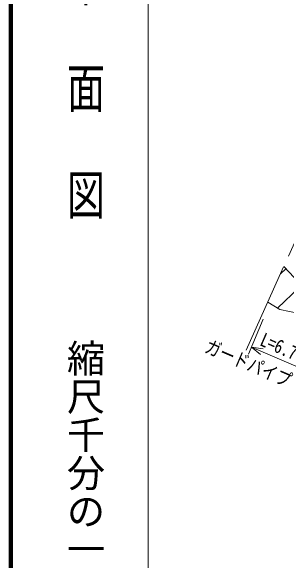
# Model space of a CAD drawing. Units: millimetres, scale not verified. Extents: x 40000 to 680000, y 20000 to 380000.
# Drawn here: x 40000 to 76088, y 261954 to 333982 of the extents above; entities that cross this region are included whole.
import ezdxf
from ezdxf.enums import TextEntityAlignment as Align

# ---------------------------------------------------------------- set-up
doc = ezdxf.new("R2010")
doc.units = ezdxf.units.MM
doc.header["$LTSCALE"] = 1000
doc.linetypes.add('CHAIN', pattern=[18.5, 12, -1.5, 3.5, -1.5])
for name, color, linetype, lineweight in [('M-BGD', 7, 'Continuous', 13), ('M-BMK', 2, 'CHAIN', 13), ('M-STR-HTXT', 7, 'Continuous', 13), ('M-TTL', 2, 'Continuous', 140), ('M-TTL-BAND', 7, 'Continuous', 13)]:
    doc.layers.add(name, color=color, linetype=linetype, lineweight=lineweight)
doc.styles.add('@ＭＳ ゴシック', font='')
doc.styles.add('ＭＳ ゴシック', font='')
doc.styles.get('@ＭＳ ゴシック').set_extended_font_data('@MS Gothic')
doc.styles.get('ＭＳ ゴシック').set_extended_font_data('MS Gothic')

msp = doc.modelspace()

# ---------------------------------------------------------------- linework, layer by layer
at = {"layer": 'M-BGD'}
for p, q in [((75780, 300501), (79137, 296979)), ((76046, 300223), (75361, 299570)), ((78107, 298060), (74966, 295067)), ((75284, 294871), (73688, 295854)), ((77914, 294336), (75284, 294871))]:
    msp.add_line(p, q, dxfattribs=at)
at = {"layer": 'M-BMK'}
msp.add_line((70851, 289553), (82757, 315996), dxfattribs=at)
at = {"layer": 'M-STR-HTXT'}
for p, q in [((73099, 293610), (71148, 289033)), ((72755, 288978), (71540, 289953)), ((71540, 289953), (73084, 289751)), ((71540, 289953), (77674, 287338))]:
    msp.add_line(p, q, dxfattribs=at)
at = {"layer": 'M-TTL'}
msp.add_line((40000, 380000), (40000, 20000), dxfattribs=at)
at = {"layer": 'M-TTL-BAND'}
msp.add_line((58000, 370000), (58000, 20000), dxfattribs=at)

# ---------------------------------------------------------------- texts
at = {"layer": 'M-STR-HTXT', "style": 'ＭＳ ゴシック', "width": 0.8}
for s, rotation, p in [('L=6.7', 336.4, (72304, 289738)), ('ガードパイプ', 336.9, (65073, 288850))]:
    msp.add_text(s, height=1833, rotation=rotation, dxfattribs=at).set_placement(p, align=Align.BOTTOM_LEFT)
at = {"layer": 'M-TTL-BAND', "style": '@ＭＳ ゴシック', "width": 1.4}
msp.add_text('平  面  図', height=3666, rotation=270, dxfattribs=at).set_placement((49777, 306475), align=Align.MIDDLE_RIGHT)
at = {"layer": 'M-TTL-BAND', "style": '@ＭＳ ゴシック'}
msp.add_text('縮尺千分の一', height=3666, rotation=270, dxfattribs=at).set_placement((49777, 261030), align=Align.MIDDLE_RIGHT)

doc.saveas('drawing.dxf')
